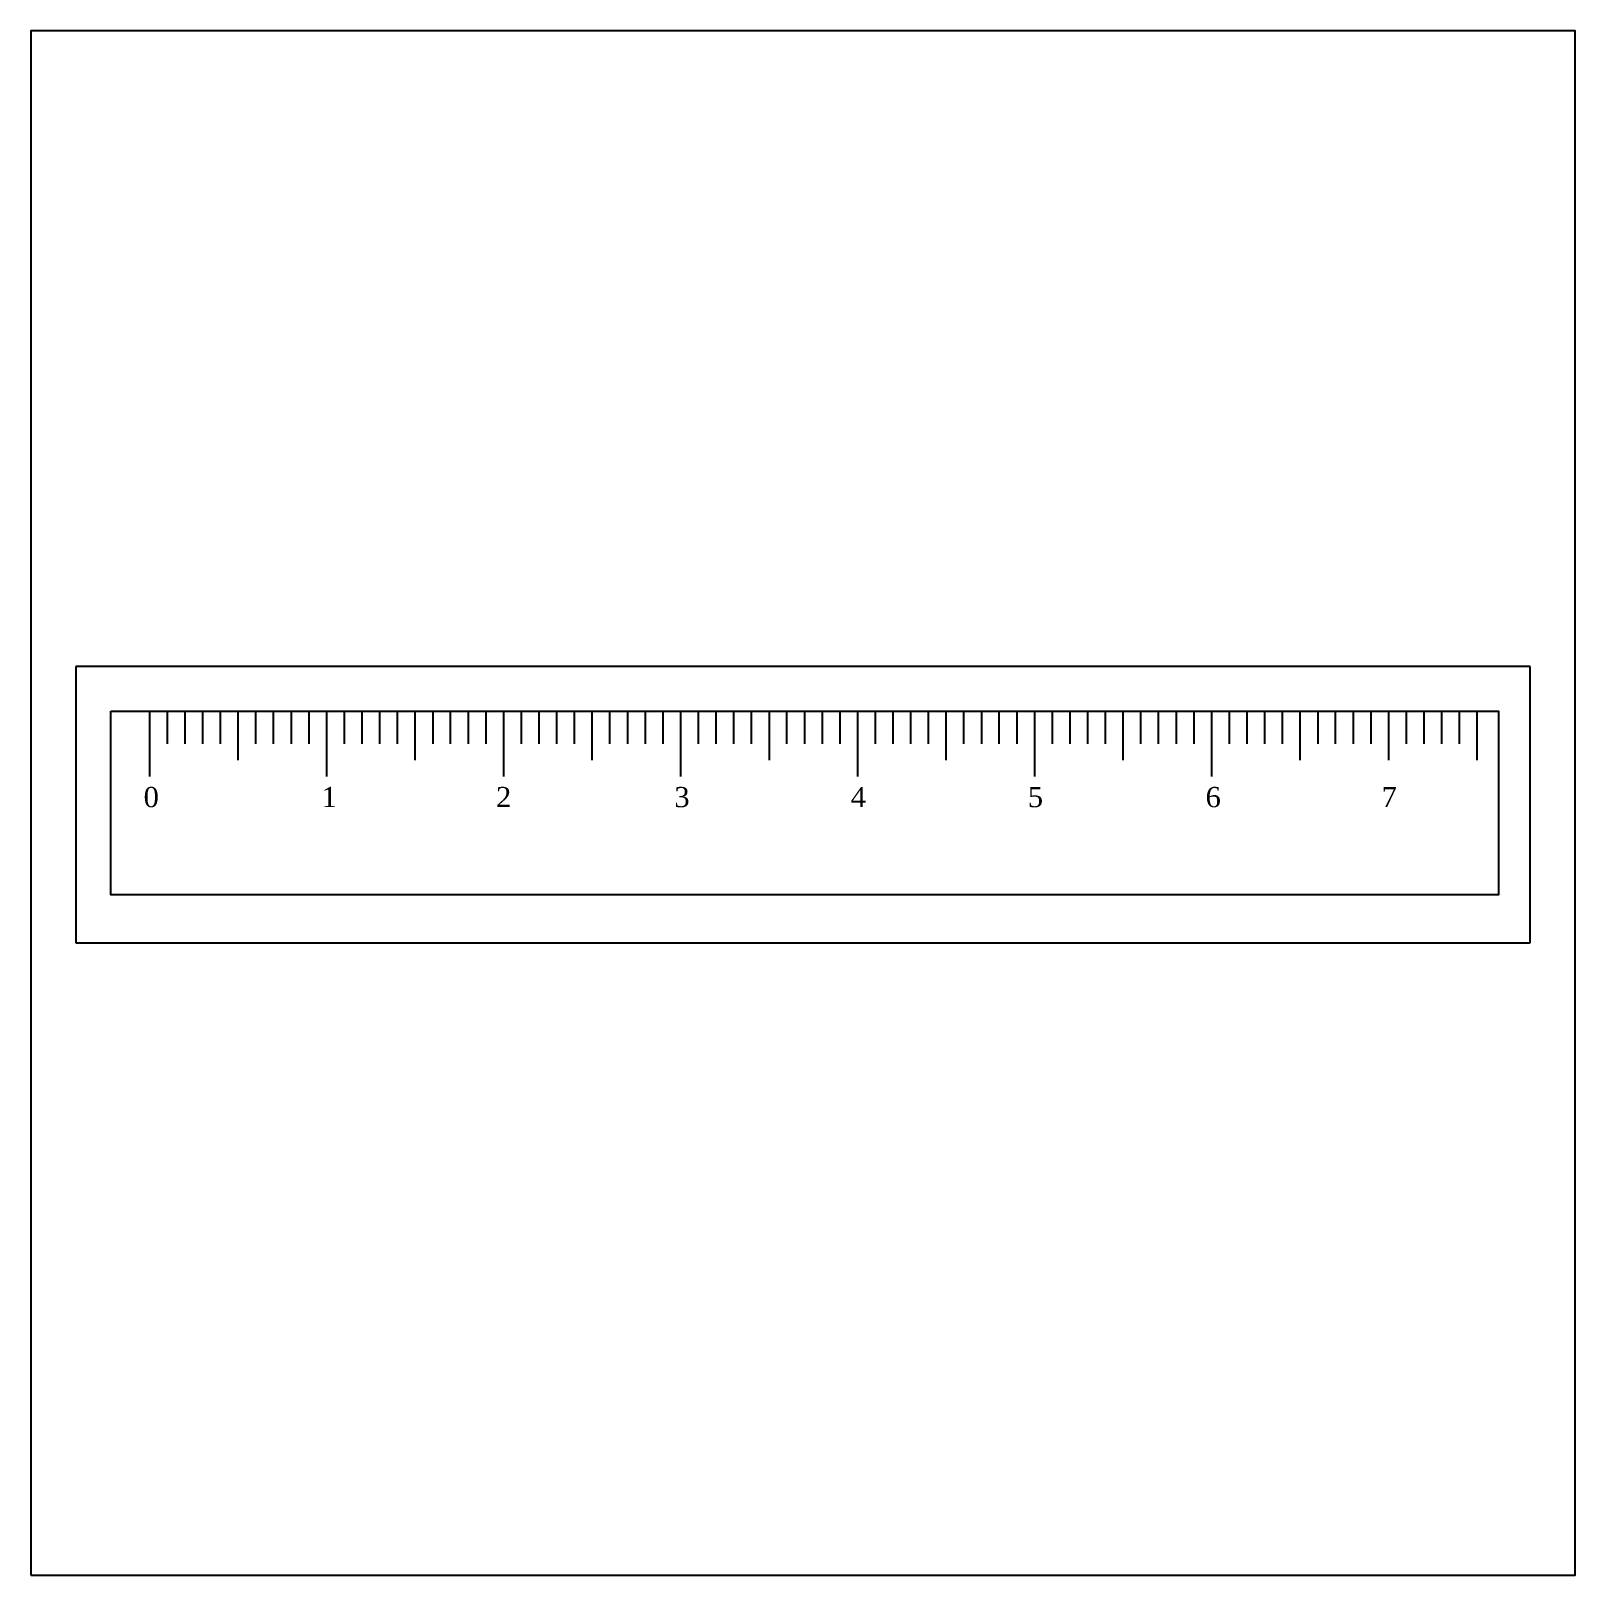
# Model space of a CAD drawing. Header units: millimetres. Extents: x 0 to 1000, y 0 to 1000.
import ezdxf

# ---------------------------------------------------------------- set-up
doc = ezdxf.new("R2010")
doc.units = ezdxf.units.MM
doc.layers.get('0').update_dxf_attribs({"color": 2})
doc.layers.add('1', color=1, linetype='Continuous')
doc.layers.add('3', color=7, linetype='Continuous')

msp = doc.modelspace()

# ---------------------------------------------------------------- linework, layer by layer
at = {"color": 2}
msp.add_lwpolyline([(0, 0), (1000, 0), (1000, 1000), (0, 1000)], close=True, dxfattribs=at)
at = {"layer": '1', "color": 1}
for p, q in [((970.8, 588.4), (29.2, 588.4)), ((29.2, 588.4), (29.2, 409.5)), ((970.8, 409.5), (970.8, 588.4)), ((29.2, 409.5), (970.8, 409.5))]:
    msp.add_line(p, q, dxfattribs=at)
at = {"layer": '3'}
for p, q in [((76.8, 559.5), (76.8, 517.1)), ((88.2, 559.5), (88.2, 538.3)), ((99.7, 559.5), (99.7, 538.3)), ((111.2, 559.5), (111.2, 538.3)), ((122.6, 559.5), (122.6, 538.3)), ((134.1, 559.5), (134.1, 527.7)), ((134.1, 559.5), (134.1, 538.3)), ((145.5, 559.5), (145.5, 538.3)), ((157, 559.5), (157, 538.3)), ((168.5, 559.5), (168.5, 538.3)), ((179.9, 559.5), (179.9, 538.3)), ((191.4, 559.5), (191.4, 538.3)), ((191.4, 559.5), (191.4, 517.1)), ((202.9, 559.5), (202.9, 538.3)), ((214.3, 559.5), (214.3, 538.3)), ((225.8, 559.5), (225.8, 538.3)), ((237.2, 559.5), (237.2, 538.3)), ((248.7, 559.5), (248.7, 538.3)), ((248.7, 559.5), (248.7, 527.7)), ((260.2, 559.5), (260.2, 538.3)), ((271.6, 559.5), (271.6, 538.3)), ((283.1, 559.5), (283.1, 538.3)), ((294.6, 559.5), (294.6, 538.3)), ((306, 559.5), (306, 517.1)), ((306, 559.5), (306, 538.3)), ((317.5, 559.5), (317.5, 538.3)), ((328.9, 559.5), (328.9, 538.3)), ((340.4, 559.5), (340.4, 538.3)), ((351.9, 559.5), (351.9, 538.3)), ((363.3, 559.5), (363.3, 538.3)), ((363.3, 559.5), (363.3, 527.7)), ((374.8, 559.5), (374.8, 538.3)), ((386.3, 559.5), (386.3, 538.3)), ((397.7, 559.5), (397.7, 538.3)), ((409.2, 559.5), (409.2, 538.3)), ((420.7, 559.5), (420.7, 517.1)), ((420.7, 559.5), (420.7, 538.3)), ((432.1, 559.5), (432.1, 538.3)), ((443.6, 559.5), (443.6, 538.3)), ((455, 559.5), (455, 538.3)), ((466.5, 559.5), (466.5, 538.3)), ((478, 559.5), (478, 527.7)), ((478, 559.5), (478, 538.3)), ((489.4, 559.5), (489.4, 538.3)), ((500.9, 559.5), (500.9, 538.3)), ((512.4, 559.5), (512.4, 538.3)), ((523.8, 559.5), (523.8, 538.3)), ((535.3, 559.5), (535.3, 538.3)), ((535.3, 559.5), (535.3, 517.1)), ((546.7, 559.5), (546.7, 538.3)), ((558.2, 559.5), (558.2, 538.3)), ((569.6, 559.5), (569.6, 538.3)), ((581.1, 559.5), (581.1, 538.3)), ((592.5, 559.5), (592.5, 538.3)), ((592.5, 559.5), (592.5, 527.7)), ((604, 559.5), (604, 538.3)), ((615.5, 559.5), (615.5, 538.3)), ((626.9, 559.5), (626.9, 538.3)), ((638.4, 559.5), (638.4, 538.3)), ((649.9, 559.5), (649.9, 517.1)), ((649.9, 559.5), (649.9, 538.3)), ((661.3, 559.5), (661.3, 538.3)), ((672.8, 559.5), (672.8, 538.3)), ((684.2, 559.5), (684.2, 538.3)), ((695.7, 559.5), (695.7, 538.3)), ((707.2, 559.5), (707.2, 527.7)), ((707.2, 559.5), (707.2, 538.3)), ((718.6, 559.5), (718.6, 538.3)), ((730.1, 559.5), (730.1, 538.3)), ((741.6, 559.5), (741.6, 538.3)), ((753, 559.5), (753, 538.3)), ((764.5, 559.5), (764.5, 538.3)), ((764.5, 559.5), (764.5, 517.1)), ((776, 559.5), (776, 538.3)), ((787.4, 559.5), (787.4, 538.3)), ((798.9, 559.5), (798.9, 538.3)), ((810.3, 559.5), (810.3, 538.3)), ((821.8, 559.5), (821.8, 527.7)), ((821.8, 559.5), (821.8, 538.3)), ((833.3, 559.5), (833.3, 538.3)), ((844.7, 559.5), (844.7, 538.3)), ((856.2, 559.5), (856.2, 538.3)), ((867.7, 559.5), (867.7, 538.3)), ((879.1, 559.5), (879.1, 538.3)), ((879.1, 559.5), (879.1, 527.7)), ((890.6, 559.5), (890.6, 538.3)), ((902, 559.5), (902, 538.3)), ((913.5, 559.5), (913.5, 538.3)), ((925, 559.5), (925, 538.3)), ((936.4, 559.5), (936.4, 527.7))]:
    msp.add_line(p, q, dxfattribs=at)
msp.add_lwpolyline([(51.8, 559.5), (950.4, 559.5), (950.4, 440.5), (51.8, 440.5)], close=True, dxfattribs=at)

# ---------------------------------------------------------------- texts
at = {"layer": '3', "char_height": 13.09, "width": 59.22, "attachment_point": 1}
for s, insert in [('{\\f@Batang|b0|i0|c0|p18;0}', (73, 510.4)), ('{\\f@Batang|b0|i0|c0|p18;1}', (188.2, 510.4)), ('{\\f@Batang|b0|i0|c0|p18;2}', (301.2, 510.4)), ('{\\f@Batang|b0|i0|c0|p18;3}', (416.7, 510.4)), ('{\\f@Batang|b0|i0|c0|p18;4}', (530.9, 510.4)), ('{\\f@Batang|b0|i0|c0|p18;5}', (645.6, 510.4)), ('{\\f@Batang|b0|i0|c0|p18;6}', (760.7, 510.4)), ('{\\f@Batang|b0|i0|c0|p18;7}', (874.7, 510.4))]:
    msp.add_mtext(s, dxfattribs=dict(at, insert=insert))

doc.saveas('drawing.dxf')
